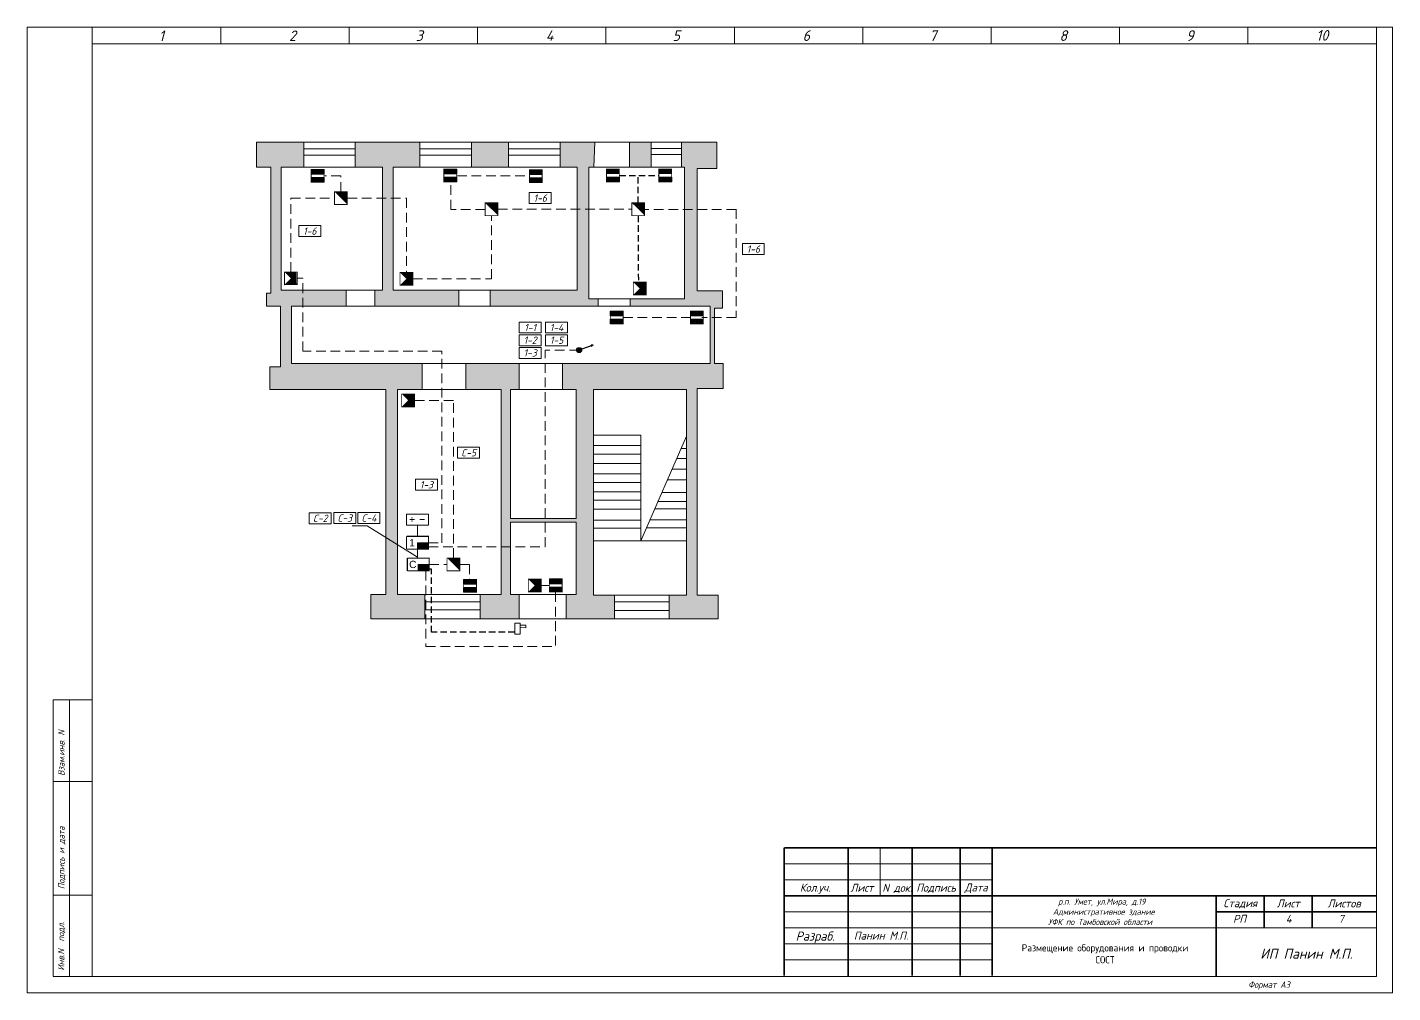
# Model space of a CAD drawing. Header units: inches. Extents: x 859 to 2125, y 393 to 1751.
# Drawn here: x 1650.3 to 1784.7, y 1281.9 to 1376.9 of the extents above; entities that cross this region are included whole.
import ezdxf

# ---------------------------------------------------------------- set-up
doc = ezdxf.new("R2010")
doc.units = ezdxf.units.IN
doc.header["$MEASUREMENT"] = 0
for name, pattern in [('Caddy_Solid', [0]), ('HIDDEN2', [4.7625, 3.175, -1.5875]), ('НЕВИДИМАЯ', [9.525, 6.35, -3.175])]:
    doc.linetypes.add(name, pattern=pattern)
doc.layers.get('0').transparency = 0.7
for name, color, linetype in [('BLK_12_THHN', 9, 'Continuous'), ('DESC', 7, 'Continuous'), ('LINK', 9, 'Continuous')]:
    doc.layers.add(name, color=color, linetype=linetype)
doc.styles.get("Standard").update_dxf_attribs({"font": 'GOST_Common Italic_0.ttf'})

# ---------------------------------------------------------------- blocks, each defined once
blk = doc.blocks.new('Объем')
at = {"const_width": 0.2}
blk.add_lwpolyline([(0, 0), (0, 3), (3, 3), (3, 0)], close=True, dxfattribs=at)
for points in [[(0.21, 2.94), (0.21, 0.09)], [(0.41, 2.94), (0.41, 0.09)], [(0.61, 2.94), (0.61, 0.09)], [(0.8, 2.94), (0.8, 0.09)], [(1.01, 2.94), (1.01, 0.09)], [(1.21, 2.94), (1.21, 0.09)], [(1.39, 1.52), (2.81, 2.97)], [(1.39, 2.94), (1.39, 0.09)], [(1.39, 1.48), (2.82, 0.03)], [(1.56, 2.93), (1.56, 1.76)], [(1.56, 0.09), (1.56, 1.25)], [(1.74, 0.06), (1.74, 1.05)], [(1.76, 2.94), (1.76, 1.94)], [(1.94, 2.95), (1.94, 2.15)], [(1.94, 0.06), (1.94, 0.87)], [(2.13, 2.93), (2.13, 2.33)], [(2.13, 0.05), (2.13, 0.66)], [(2.3, 2.93), (2.3, 2.52)], [(2.31, 0.06), (2.31, 0.48)], [(2.49, 2.94), (2.49, 2.7)], [(2.49, 0.07), (2.49, 0.29)]]:
    blk.add_lwpolyline(points, dxfattribs=at)
blk = doc.blocks.new('Звуковой')
blk.add_lwpolyline([(0.1, 2.9, 0, 4, 0), (1.5, 1.51, 4, 4, 0)], format="xyseb")
at = {"const_width": 0.2}
blk.add_lwpolyline([(0, 0), (0, 3), (3, 3), (3, 0)], close=True, dxfattribs=at)

msp = doc.modelspace()

# ---------------------------------------------------------------- hatches: boundary and pattern name
at = {"layer": 'BLK_12_THHN'}
h = msp.add_hatch(color=0, dxfattribs=at)
h.dxf.hatch_style = 1
h.paths.add_polyline_path([(1704.83, 1345.13, 1), (1704.33, 1345.13, 1)])
h = msp.add_hatch(color=0, dxfattribs=at)
h.dxf.hatch_style = 1
h.paths.add_polyline_path([(1705.97, 1345.6), (1705.8, 1345.54), (1705.83, 1345.46)])
h.paths.add_polyline_path([(1705.78, 1345.62), (1705.8, 1345.54), (1705.97, 1345.6)])
at = {"layer": 'DESC'}
h = msp.add_hatch(color=0, dxfattribs=at)
h.dxf.hatch_style = 1
h.paths.add_polyline_path([(1688.92, 1363.14), (1688.92, 1365.59), (1682.56, 1365.59), (1682.56, 1363.14), (1685.25, 1363.14), (1685.25, 1351.03), (1684.48, 1351.03), (1684.48, 1349.46), (1692.75, 1349.46), (1692.75, 1351.03), (1686.28, 1351.03), (1686.28, 1363.14)])
h.paths.add_polyline_path([(1675.25, 1363.14), (1677.49, 1363.14), (1677.49, 1365.59), (1672.83, 1365.59), (1672.83, 1363.14), (1674.26, 1363.14), (1674.26, 1350.72), (1673.81, 1350.72), (1673.81, 1349.46), (1675.21, 1349.46), (1675.21, 1343.47), (1674.13, 1343.47), (1674.13, 1341.23), (1685.57, 1341.23), (1685.57, 1321.05), (1684.09, 1321.05), (1684.09, 1318.67), (1689.39, 1318.67), (1689.39, 1321.05), (1686.72, 1321.05), (1686.72, 1341.23), (1689.14, 1341.23), (1689.14, 1343.82), (1676.28, 1343.82), (1676.28, 1349.46), (1681.65, 1349.46), (1681.65, 1351.03), (1675.25, 1351.03)])
h.paths.add_polyline_path([(1697.64, 1363.14), (1697.64, 1365.59), (1693.99, 1365.59), (1693.99, 1363.14)], flags=17)
h.paths.add_polyline_path([(1704.4, 1363.14), (1704.4, 1351.03), (1695.85, 1351.03), (1695.85, 1349.46), (1706.46, 1349.46), (1706.46, 1350.18), (1705.54, 1350.18), (1705.54, 1363.14), (1706.05, 1363.14), (1706.14, 1365.59), (1702.71, 1365.59), (1702.71, 1363.14)], flags=17)
h.paths.add_polyline_path([(1709.55, 1363.14), (1711.69, 1363.14), (1711.69, 1365.59), (1709.55, 1365.59)], flags=17)
h.paths.add_polyline_path([(1718.13, 1365.59), (1714.66, 1365.59), (1714.66, 1363.14), (1714.96, 1363.14), (1714.96, 1350.18), (1709.61, 1350.18), (1709.61, 1349.46), (1717.49, 1349.46), (1717.49, 1343.82), (1702.97, 1343.82), (1702.97, 1341.23), (1704.3, 1341.23), (1704.3, 1328.53), (1697.84, 1328.53), (1697.84, 1341.23), (1698.68, 1341.23), (1698.68, 1343.82), (1693.43, 1343.82), (1693.43, 1341.23), (1696.91, 1341.23), (1696.91, 1321.05), (1694.84, 1321.05), (1694.84, 1318.67), (1698.69, 1318.67), (1698.69, 1321.05), (1697.84, 1321.05), (1697.84, 1328.19), (1704.3, 1328.19), (1704.3, 1321.05), (1703.32, 1321.05), (1703.32, 1318.67), (1708.06, 1318.67), (1708.06, 1321.01), (1706, 1321.01), (1706, 1341.23), (1715.17, 1341.23), (1715.17, 1321.01), (1713.46, 1321.01), (1713.46, 1318.67), (1718.29, 1318.67), (1718.29, 1321.01), (1716.21, 1321.01), (1716.21, 1341.35), (1718.77, 1341.35), (1718.77, 1343.82), (1717.91, 1343.82), (1717.91, 1349.26), (1718.7, 1349.26), (1718.7, 1350.95), (1716.22, 1350.95), (1716.22, 1363), (1718.13, 1363)])
at = {"layer": 'DESC', "lineweight": 15}
h = msp.add_hatch(color=0, dxfattribs=at)
h.dxf.hatch_style = 1
h.paths.add_polyline_path([(1678.22, 1362.13), (1678.22, 1361.66), (1679.48, 1361.66), (1679.48, 1362.13)])
h.paths.add_polyline_path([(1679.48, 1362.45), (1679.48, 1362.92), (1678.22, 1362.92), (1678.22, 1362.45)])
h = msp.add_hatch(color=0, dxfattribs=at)
h.dxf.hatch_style = 1
h.paths.add_polyline_path([(1691.28, 1362.14), (1691.28, 1361.68), (1692.54, 1361.68), (1692.54, 1362.14)])
h.paths.add_polyline_path([(1692.54, 1362.47), (1692.54, 1362.94), (1691.28, 1362.94), (1691.28, 1362.47)])
h = msp.add_hatch(color=0, dxfattribs=at)
h.dxf.hatch_style = 1
h.paths.add_polyline_path([(1699.7, 1362.09), (1699.7, 1361.62), (1700.96, 1361.62), (1700.96, 1362.09)])
h.paths.add_polyline_path([(1700.96, 1362.41), (1700.96, 1362.88), (1699.7, 1362.88), (1699.7, 1362.41)])
h = msp.add_hatch(color=0, dxfattribs=at)
h.dxf.hatch_style = 1
h.paths.add_polyline_path([(1707.29, 1362.14), (1707.29, 1361.68), (1708.55, 1361.68), (1708.55, 1362.14)])
h.paths.add_polyline_path([(1708.55, 1362.47), (1708.55, 1362.94), (1707.29, 1362.94), (1707.29, 1362.47)])
h = msp.add_hatch(color=0, dxfattribs=at)
h.dxf.hatch_style = 1
h.paths.add_polyline_path([(1712.44, 1362.14), (1712.44, 1361.68), (1713.7, 1361.68), (1713.7, 1362.14)])
h.paths.add_polyline_path([(1713.7, 1362.47), (1713.7, 1362.94), (1712.44, 1362.94), (1712.44, 1362.47)])
h = msp.add_hatch(color=0, dxfattribs=at)
h.dxf.hatch_style = 1
h.paths.add_polyline_path([(1707.66, 1348.17), (1707.66, 1347.71), (1708.92, 1347.71), (1708.92, 1348.17)])
h.paths.add_polyline_path([(1708.92, 1348.5), (1708.92, 1348.97), (1707.66, 1348.97), (1707.66, 1348.5)])
h = msp.add_hatch(color=0, dxfattribs=at)
h.dxf.hatch_style = 1
h.paths.add_polyline_path([(1715.55, 1348.17), (1715.55, 1347.71), (1716.81, 1347.71), (1716.81, 1348.17)])
h.paths.add_polyline_path([(1716.81, 1348.5), (1716.81, 1348.97), (1715.55, 1348.97), (1715.55, 1348.5)])
at = {"layer": 'DESC'}
for points in [[(1688.69, 1326.16), (1688.69, 1325.53), (1689.77, 1325.53), (1689.77, 1326.16)], [(1688.76, 1324.02), (1688.76, 1323.39), (1689.84, 1323.39), (1689.84, 1324.02)]]:
    msp.add_hatch(color=0, dxfattribs=at).paths.add_polyline_path(points)
at = {"layer": 'DESC', "lineweight": 15}
h = msp.add_hatch(color=0, dxfattribs=at)
h.dxf.hatch_style = 1
h.paths.add_polyline_path([(1693.22, 1321.75), (1693.22, 1321.28), (1694.48, 1321.28), (1694.48, 1321.75)])
h.paths.add_polyline_path([(1694.48, 1322.08), (1694.48, 1322.54), (1693.22, 1322.54), (1693.22, 1322.08)])
h = msp.add_hatch(color=0, dxfattribs=at)
h.dxf.hatch_style = 1
h.paths.add_polyline_path([(1701.66, 1321.79), (1701.66, 1321.33), (1702.92, 1321.33), (1702.92, 1321.79)])
h.paths.add_polyline_path([(1702.92, 1322.12), (1702.92, 1322.59), (1701.66, 1322.59), (1701.66, 1322.12)])

# ---------------------------------------------------------------- linework, layer by layer
at = {"layer": 'BLK_12_THHN', "color": 0, "lineweight": 15}
for p, q in [((1672.83, 1365.59), (1718.13, 1365.59)), ((1672.83, 1363.14), (1672.83, 1365.59)), ((1677.49, 1365.59), (1677.49, 1363.14)), ((1682.56, 1365.59), (1682.56, 1363.14)), ((1688.92, 1365.59), (1688.92, 1363.14)), ((1693.99, 1365.59), (1693.99, 1363.14)), ((1697.64, 1365.59), (1697.64, 1363.14)), ((1702.71, 1365.59), (1702.71, 1363.14)), ((1706.14, 1365.59), (1706.05, 1363.14)), ((1709.55, 1365.59), (1709.55, 1363.14)), ((1711.69, 1365.59), (1711.69, 1363.14)), ((1714.66, 1365.59), (1714.66, 1363.14)), ((1718.13, 1365.59), (1718.13, 1363)), ((1677.49, 1364.94), (1682.56, 1364.94)), ((1677.49, 1364.3), (1682.56, 1364.3)), ((1688.92, 1364.94), (1693.99, 1364.94)), ((1688.92, 1364.3), (1693.99, 1364.3)), ((1697.64, 1364.94), (1702.71, 1364.94)), ((1697.64, 1364.3), (1702.71, 1364.3)), ((1711.69, 1364.98), (1714.66, 1364.98)), ((1711.69, 1364.37), (1714.66, 1364.37)), ((1674.26, 1363.14), (1672.83, 1363.14)), ((1674.26, 1350.72), (1674.26, 1363.14)), ((1675.25, 1363.14), (1685.25, 1363.14)), ((1675.25, 1351.03), (1675.25, 1363.14)), ((1685.25, 1363.14), (1685.25, 1351.03)), ((1686.28, 1363.14), (1704.4, 1363.14)), ((1686.28, 1351.03), (1686.28, 1363.14)), ((1704.4, 1363.14), (1704.4, 1351.03)), ((1705.54, 1363.14), (1714.96, 1363.14)), ((1705.54, 1350.18), (1705.54, 1363.14)), ((1714.96, 1363.14), (1714.96, 1350.18)), ((1718.13, 1363), (1716.22, 1363)), ((1716.22, 1363), (1716.22, 1350.95)), ((1685.25, 1351.03), (1675.25, 1351.03)), ((1681.65, 1351.03), (1681.65, 1349.46)), ((1684.48, 1351.03), (1684.48, 1349.46)), ((1704.4, 1351.03), (1686.28, 1351.03)), ((1692.75, 1351.03), (1692.75, 1349.46)), ((1695.85, 1351.03), (1695.85, 1349.46)), ((1716.22, 1350.95), (1718.7, 1350.95)), ((1718.7, 1350.95), (1718.7, 1349.26)), ((1673.81, 1349.46), (1673.81, 1350.72)), ((1673.81, 1350.72), (1674.26, 1350.72)), ((1675.21, 1349.46), (1673.81, 1349.46)), ((1675.21, 1343.47), (1675.21, 1349.46)), ((1676.28, 1349.46), (1717.49, 1349.46)), ((1676.28, 1343.82), (1676.28, 1349.46)), ((1714.96, 1350.18), (1705.54, 1350.18)), ((1717.49, 1349.46), (1717.49, 1343.82)), ((1718.7, 1349.26), (1717.91, 1349.26)), ((1717.91, 1349.26), (1717.91, 1343.82)), ((1674.13, 1341.23), (1674.13, 1343.47)), ((1674.13, 1343.47), (1675.21, 1343.47)), ((1717.49, 1343.82), (1676.28, 1343.82)), ((1689.14, 1343.82), (1689.14, 1341.23)), ((1693.43, 1343.82), (1693.43, 1341.23)), ((1698.68, 1343.82), (1698.68, 1341.23)), ((1702.97, 1343.82), (1702.97, 1341.23)), ((1717.91, 1343.82), (1718.77, 1343.82)), ((1718.77, 1343.82), (1718.77, 1341.35)), ((1718.77, 1341.35), (1716.21, 1341.35)), ((1716.21, 1341.35), (1716.21, 1321.01)), ((1685.57, 1341.23), (1674.13, 1341.23)), ((1685.57, 1321.05), (1685.57, 1341.23)), ((1686.72, 1341.23), (1696.91, 1341.23)), ((1686.72, 1321.05), (1686.72, 1341.23)), ((1696.91, 1341.23), (1696.91, 1321.05)), ((1697.84, 1341.23), (1697.84, 1328.53)), ((1704.3, 1341.23), (1697.84, 1341.23)), ((1704.3, 1328.53), (1704.3, 1341.23)), ((1706, 1341.23), (1715.17, 1341.23)), ((1706, 1321.01), (1706, 1341.23)), ((1715.17, 1341.23), (1715.17, 1321.01)), ((1706, 1336.75), (1710.67, 1336.75)), ((1710.67, 1336.75), (1710.67, 1326.35)), ((1710.67, 1326.35), (1715.17, 1336.66)), ((1706, 1335.74), (1710.67, 1335.74)), ((1706, 1334.87), (1710.67, 1334.87)), ((1714.64, 1335.43), (1715.17, 1335.43)), ((1706, 1333.96), (1710.67, 1333.96)), ((1713.76, 1333.41), (1715.17, 1333.41)), ((1714.2, 1334.44), (1715.17, 1334.44)), ((1706, 1332.95), (1710.67, 1332.95)), ((1706, 1332.08), (1710.67, 1332.08)), ((1713.3, 1332.36), (1715.17, 1332.36)), ((1706, 1331.16), (1710.67, 1331.16)), ((1712.75, 1331.11), (1715.17, 1331.12)), ((1706, 1330.34), (1710.67, 1330.34)), ((1706, 1329.47), (1710.67, 1329.47)), ((1712.04, 1329.49), (1715.17, 1329.49)), ((1712.35, 1330.21), (1715.17, 1330.21)), ((1697.84, 1328.53), (1704.3, 1328.53)), ((1697.84, 1328.19), (1704.3, 1328.19)), ((1697.84, 1321.05), (1697.84, 1328.19)), ((1704.3, 1328.19), (1704.3, 1321.05)), ((1706, 1328.37), (1710.67, 1328.37)), ((1711.57, 1328.42), (1715.17, 1328.42)), ((1706, 1327.59), (1710.67, 1327.59)), ((1711.23, 1327.63), (1715.17, 1327.63)), ((1706, 1326.35), (1715.17, 1326.35)), ((1684.09, 1318.67), (1684.09, 1321.05)), ((1684.09, 1321.05), (1685.57, 1321.05)), ((1696.91, 1321.05), (1686.72, 1321.05)), ((1689.39, 1321.05), (1689.39, 1318.67)), ((1689.39, 1320.35), (1694.84, 1320.35)), ((1694.84, 1321.05), (1694.84, 1318.67)), ((1704.3, 1321.05), (1697.84, 1321.05)), ((1698.69, 1321.05), (1698.69, 1318.67)), ((1703.32, 1321.05), (1703.32, 1318.67)), ((1715.17, 1321.01), (1706, 1321.01)), ((1708.06, 1321.01), (1708.06, 1318.67)), ((1708.06, 1320.35), (1713.46, 1320.35)), ((1713.46, 1321.01), (1713.46, 1318.67)), ((1716.21, 1321.01), (1718.29, 1321.01)), ((1718.29, 1321.01), (1718.29, 1318.67)), ((1718.29, 1318.67), (1684.09, 1318.67)), ((1689.39, 1319.57), (1694.84, 1319.57)), ((1708.06, 1319.48), (1713.46, 1319.48))]:
    msp.add_line(p, q, dxfattribs=at)
at = {"layer": 'BLK_12_THHN', "color": 0}
for p, q in [((1705.97, 1345.6), (1704.86, 1345.22)), ((1705.97, 1345.6), (1705.78, 1345.62)), ((1705.83, 1345.46), (1705.78, 1345.62))]:
    msp.add_line(p, q, dxfattribs=at)
at = {"layer": 'BLK_12_THHN', "color": 0, "linetype": 'HIDDEN2', "ltscale": 0.2}
for p, q in [((1690.06, 1323.57), (1689.84, 1323.57)), ((1690.06, 1317.34), (1690.06, 1323.57)), ((1698.25, 1317.34), (1690.06, 1317.34))]:
    msp.add_line(p, q, dxfattribs=at)
at = {"layer": 'BLK_12_THHN', "color": 0}
msp.add_circle((1704.58, 1345.13), 0.249, dxfattribs=at)
at = {"layer": 'DESC', "linetype": 'Caddy_Solid', "lineweight": 15}
for p, q in [((1656.67, 1375.3), (1656.67, 1376.9)), ((1669.31, 1375.3), (1669.31, 1376.9)), ((1681.95, 1375.3), (1681.95, 1376.9)), ((1694.59, 1375.3), (1694.59, 1376.9)), ((1707.23, 1375.3), (1707.23, 1376.9)), ((1719.87, 1375.3), (1719.87, 1376.9)), ((1732.51, 1375.3), (1732.51, 1376.9)), ((1745.15, 1375.3), (1745.15, 1376.9)), ((1757.79, 1375.3), (1757.79, 1376.9)), ((1770.43, 1375.3), (1770.43, 1376.9)), ((1783.07, 1375.3), (1783.07, 1376.9)), ((1656.67, 1375.28), (1783.07, 1375.28)), ((1656.67, 1375.28), (1656.67, 1283.46)), ((1783.07, 1375.28), (1783.07, 1283.46)), ((1652.83, 1283.48), (1652.83, 1310.68)), ((1652.83, 1310.68), (1656.67, 1310.68)), ((1654.43, 1310.68), (1654.43, 1283.48)), ((1652.83, 1302.66), (1656.67, 1302.66)), ((1652.83, 1291.48), (1656.67, 1291.48)), ((1783.07, 1283.46), (1652.83, 1283.46))]:
    msp.add_line(p, q, dxfattribs=at)
at = {"layer": 'DESC', "color": 0, "linetype": 'HIDDEN2', "lineweight": 15, "ltscale": 0.3}
for p, q in [((1681.15, 1362.27), (1679.46, 1362.27)), ((1681.15, 1360.71), (1681.15, 1362.27)), ((1691.95, 1358.98), (1691.95, 1361.64)), ((1692.58, 1362.27), (1699.62, 1362.27)), ((1676.22, 1360.08), (1680.52, 1360.1)), ((1676.22, 1352.82), (1676.22, 1360.08)), ((1681.78, 1360.08), (1687.59, 1360.08)), ((1687.59, 1360.08), (1687.59, 1352.77)), ((1695.34, 1358.98), (1691.95, 1358.98)), ((1696.6, 1358.99), (1709.78, 1358.99)), ((1720.04, 1358.98), (1711.04, 1358.98)), ((1720.04, 1358.99), (1720.04, 1348.35)), ((1695.97, 1352.14), (1695.97, 1358.36)), ((1677.39, 1352.19), (1676.85, 1352.19)), ((1677.38, 1345.03), (1677.39, 1352.19)), ((1688.22, 1352.14), (1695.97, 1352.14)), ((1715.59, 1348.35), (1708.91, 1348.35)), ((1720.04, 1348.35), (1716.68, 1348.34)), ((1691.08, 1345.01), (1677.39, 1345.03)), ((1691.08, 1326.16), (1691.08, 1345.01)), ((1701.25, 1325.75), (1701.25, 1345.13)), ((1704.58, 1345.13), (1701.25, 1345.13)), ((1692.22, 1340.17), (1688.39, 1340.17)), ((1692.22, 1324.66), (1692.22, 1340.17)), ((1689.77, 1326.16), (1691.08, 1326.16)), ((1689.77, 1325.75), (1701.25, 1325.75)), ((1689.84, 1324.02), (1691.59, 1324.03)), ((1693.8, 1324.03), (1692.85, 1324.03)), ((1693.8, 1324.03), (1693.8, 1322.58)), ((1689.51, 1323.39), (1689.51, 1315.96)), ((1701.66, 1321.95), (1700.85, 1321.95)), ((1702.25, 1321.28), (1702.25, 1315.96)), ((1689.51, 1315.96), (1702.25, 1315.96))]:
    msp.add_line(p, q, dxfattribs=at)
at = {"layer": 'DESC', "color": 0, "lineweight": 15}
for p, q in [((1706.46, 1350.18), (1706.46, 1349.46)), ((1709.61, 1350.18), (1709.61, 1349.46)), ((1688.69, 1327.89), (1688.69, 1326.79)), ((1683.74, 1327.81), (1682.26, 1327.81)), ((1688.69, 1324.74), (1683.74, 1327.81)), ((1688.69, 1325.53), (1688.69, 1324.65)), ((1734.23, 1296.13), (1734.23, 1291.4)), ((1724.78, 1294.55), (1745.25, 1294.55)), ((1724.78, 1292.98), (1745.25, 1292.98)), ((1724.78, 1289.83), (1745.25, 1289.83)), ((1724.78, 1288.25), (1745.25, 1288.25)), ((1745.25, 1288.25), (1783.05, 1288.25)), ((1724.78, 1286.68), (1745.25, 1286.68)), ((1724.78, 1285.1), (1745.25, 1285.1))]:
    msp.add_line(p, q, dxfattribs=at)
at = {"layer": 'DESC', "lineweight": 15}
msp.add_lwpolyline([(1650.27, 1281.86), (1784.67, 1281.86), (1784.67, 1376.9), (1650.27, 1376.9)], close=True, dxfattribs=at)
at = {"layer": 'DESC', "color": 0, "lineweight": 15}
for points, const_width in [([(1678.22, 1362.92), (1679.48, 1362.92), (1679.48, 1361.66), (1678.22, 1361.66), (1678.22, 1362.92)], 0.084), ([(1691.28, 1362.94), (1692.54, 1362.94), (1692.54, 1361.68), (1691.28, 1361.68), (1691.28, 1362.94)], 0.084), ([(1699.7, 1362.88), (1700.96, 1362.88), (1700.96, 1361.62), (1699.7, 1361.62), (1699.7, 1362.88)], 0.084), ([(1707.29, 1362.94), (1708.55, 1362.94), (1708.55, 1361.68), (1707.29, 1361.68), (1707.29, 1362.94)], 0.084), ([(1712.44, 1362.94), (1713.7, 1362.94), (1713.7, 1361.68), (1712.44, 1361.68), (1712.44, 1362.94)], 0.084), ([(1707.66, 1348.97), (1708.92, 1348.97), (1708.92, 1347.71), (1707.66, 1347.71), (1707.66, 1348.97)], 0.084), ([(1715.55, 1348.97), (1716.81, 1348.97), (1716.81, 1347.71), (1715.55, 1347.71), (1715.55, 1348.97)], 0.084), ([(1687.61, 1326.79), (1687.61, 1325.53)], 0.108), ([(1687.61, 1326.79), (1689.77, 1326.79), (1689.77, 1325.53), (1687.61, 1325.53)], 0.108), ([(1687.68, 1324.65), (1687.68, 1323.39)], 0.108), ([(1687.68, 1324.65), (1689.84, 1324.65), (1689.84, 1323.39), (1687.68, 1323.39)], 0.108), ([(1693.22, 1322.54), (1694.48, 1322.54), (1694.48, 1321.28), (1693.22, 1321.28), (1693.22, 1322.54)], 0.084), ([(1701.66, 1322.59), (1702.92, 1322.59), (1702.92, 1321.33), (1701.66, 1321.33), (1701.66, 1322.59)], 0.084), ([(1724.78, 1296.13), (1783.05, 1296.13)], 0.158), ([(1724.78, 1296.13), (1724.78, 1283.53)], 0.158), ([(1731.08, 1296.13), (1731.08, 1283.46)], 0.158), ([(1737.38, 1296.13), (1737.38, 1283.53)], 0.158), ([(1742.1, 1296.13), (1742.1, 1283.53)], 0.158), ([(1745.25, 1296.13), (1745.25, 1283.53)], 0.158), ([(1724.78, 1291.4), (1783.05, 1291.4)], 0.158), ([(1767.3, 1283.46), (1767.3, 1291.4)], 0.158), ([(1772.03, 1288.25), (1772.03, 1291.4)], 0.158), ([(1776.75, 1288.25), (1776.75, 1291.4)], 0.158), ([(1767.3, 1289.83), (1783.05, 1289.83)], 0.158)]:
    msp.add_lwpolyline(points, dxfattribs=dict(at, const_width=const_width))
for points in [[(1678.22, 1362.92), (1679.48, 1362.92), (1679.48, 1362.45), (1678.22, 1362.45)], [(1691.28, 1362.94), (1692.54, 1362.94), (1692.54, 1362.47), (1691.28, 1362.47)], [(1699.7, 1362.88), (1700.96, 1362.88), (1700.96, 1362.41), (1699.7, 1362.41)], [(1679.48, 1361.66), (1678.22, 1361.66), (1678.22, 1362.13), (1679.48, 1362.13)], [(1692.54, 1361.68), (1691.28, 1361.68), (1691.28, 1362.14), (1692.54, 1362.14)], [(1700.96, 1361.62), (1699.7, 1361.62), (1699.7, 1362.09), (1700.96, 1362.09)], [(1708.55, 1361.68), (1707.29, 1361.68), (1707.29, 1362.14), (1708.55, 1362.14)], [(1713.7, 1361.68), (1712.44, 1361.68), (1712.44, 1362.14), (1713.7, 1362.14)], [(1707.66, 1348.97), (1708.92, 1348.97), (1708.92, 1348.5), (1707.66, 1348.5)], [(1708.92, 1347.71), (1707.66, 1347.71), (1707.66, 1348.17), (1708.92, 1348.17)], [(1715.55, 1348.97), (1716.81, 1348.97), (1716.81, 1348.5), (1715.55, 1348.5)], [(1716.81, 1347.71), (1715.55, 1347.71), (1715.55, 1348.17), (1716.81, 1348.17)], [(1687.61, 1327.89), (1689.77, 1327.89), (1689.77, 1328.97), (1687.61, 1328.97)], [(1693.22, 1322.54), (1694.48, 1322.54), (1694.48, 1322.08), (1693.22, 1322.08)], [(1701.66, 1322.59), (1702.92, 1322.59), (1702.92, 1322.12), (1701.66, 1322.12)], [(1694.48, 1321.28), (1693.22, 1321.28), (1693.22, 1321.75), (1694.48, 1321.75)], [(1702.92, 1321.33), (1701.66, 1321.33), (1701.66, 1321.79), (1702.92, 1321.79)]]:
    msp.add_lwpolyline(points, close=True, dxfattribs=at)
for points in [[(1699.68, 1360.63), (1701.84, 1360.63), (1701.84, 1359.55), (1699.68, 1359.55), (1699.68, 1360.63)], [(1677, 1357.38), (1679.16, 1357.38), (1679.16, 1356.3), (1677, 1356.3), (1677, 1357.38)], [(1720.66, 1355.61), (1722.82, 1355.61), (1722.82, 1354.53), (1720.66, 1354.53), (1720.66, 1355.61)], [(1698.69, 1347.89), (1700.85, 1347.89), (1700.85, 1346.81), (1698.69, 1346.81), (1698.69, 1347.89)], [(1701.29, 1347.89), (1703.45, 1347.89), (1703.45, 1346.81), (1701.29, 1346.81), (1701.29, 1347.89)], [(1698.69, 1346.64), (1700.85, 1346.64), (1700.85, 1345.56), (1698.69, 1345.56), (1698.69, 1346.64)], [(1698.69, 1345.39), (1700.85, 1345.39), (1700.85, 1344.31), (1698.69, 1344.31), (1698.69, 1345.39)], [(1701.29, 1346.64), (1703.45, 1346.64), (1703.45, 1345.56), (1701.29, 1345.56), (1701.29, 1346.64)], [(1692.63, 1335.56), (1694.79, 1335.56), (1694.79, 1334.48), (1692.63, 1334.48), (1692.63, 1335.56)], [(1688.48, 1332.41), (1690.64, 1332.41), (1690.64, 1331.33), (1688.48, 1331.33), (1688.48, 1332.41)], [(1678.02, 1329.1), (1680.18, 1329.1), (1680.18, 1328.02), (1678.02, 1328.02), (1678.02, 1329.1)], [(1680.44, 1329.13), (1682.6, 1329.13), (1682.6, 1328.05), (1680.44, 1328.05), (1680.44, 1329.13)], [(1682.82, 1329.13), (1684.98, 1329.13), (1684.98, 1328.05), (1682.82, 1328.05), (1682.82, 1329.13)], [(1689.77, 1326.16), (1688.69, 1326.16)], [(1688.69, 1326.16), (1688.69, 1325.53)], [(1688.69, 1325.53), (1688.69, 1325.53)], [(1689.84, 1324.02), (1688.76, 1324.02)], [(1688.76, 1324.02), (1688.76, 1323.39)], [(1688.76, 1323.39), (1688.76, 1323.39)], [(1698.25, 1318.25), (1698.25, 1317.17), (1698.79, 1317.17), (1698.79, 1318.25), (1698.25, 1318.25)], [(1698.79, 1318.04), (1699.33, 1318.04)], [(1698.79, 1318.04), (1698.79, 1317.86), (1699.33, 1317.77)], [(1699.33, 1318.04), (1699.33, 1317.77)]]:
    msp.add_lwpolyline(points, dxfattribs=at)
at = {"layer": 'DESC', "color": 0, "linetype": 'НЕВИДИМАЯ', "lineweight": 15, "const_width": 0.072}
for points in [[(1687.91, 1328.45), (1688.4, 1328.45)], [(1688.15, 1328.7), (1688.15, 1328.21)], [(1688.89, 1328.45), (1689.38, 1328.45)]]:
    msp.add_lwpolyline(points, dxfattribs=at)
at = {"layer": 'LINK', "color": 0, "linetype": 'HIDDEN2', "ltscale": 0.2}
for p, q in [((1708.55, 1362.31), (1712.44, 1362.31)), ((1710.41, 1359.62), (1710.41, 1362.31)), ((1710.41, 1358.36), (1710.42, 1351.82))]:
    msp.add_line(p, q, dxfattribs=at)

# ---------------------------------------------------------------- block references
at = {"layer": 'DESC', "color": 0}
for name, p, xscale, yscale, zscale, rotation in [('Звуковой', (1680.52, 1360.71), 0.4199975999999516, 0.4199975999999516, 0.4199975999999516, 270), ('Звуковой', (1695.34, 1359.62), 0.4199975999999516, 0.4199975999999516, 0.4199975999999516, 270), ('Звуковой', (1709.78, 1359.62), 0.4199975999999516, 0.4199975999999516, 0.4199975999999516, 270), ('Объем', (1676.85, 1351.56), -0.4199760000000506, 0.4199760000000061, 0.4199760000000001, 0.05815664228504325), ('Объем', (1688.22, 1351.51), -0.4199760000000506, 0.4199760000000061, 0.4199760000000001, 0.05815664228504325), ('Объем', (1711.19, 1350.56), -0.4199760000000504, 0.4199760000000061, 0.4199760000000001, 0.05815664228504325), ('Объем', (1688.39, 1339.54), -0.4199760000000506, 0.4199760000000061, 0.4199760000000001, 0.05815664228504325), ('Звуковой', (1691.59, 1324.66), 0.4199975999999516, 0.4199975999999516, 0.4199975999999516, 270), ('Объем', (1700.85, 1321.32), -0.4199760000000505, 0.4199760000000061, 0.4199760000000001, 0.05815664228504325)]:
    msp.add_blockref(name, p, dxfattribs=dict(at, xscale=xscale, yscale=yscale, zscale=zscale, rotation=rotation))

# ---------------------------------------------------------------- texts
at = {"layer": 'DESC', "lineweight": 13}
for s, height, p in [('1', 1.05, (1663.23, 1375.54)), ('2', 1.05, (1676.03, 1375.54)), ('3', 1.05, (1688.51, 1375.56)), ('4', 1.05, (1701.31, 1375.56)), ('5', 1.05, (1713.79, 1375.56)), ('6', 1.05, (1726.59, 1375.56)), ('7', 1.05, (1739.07, 1375.56)), ('8', 1.05, (1751.87, 1375.56)), ('9', 1.05, (1764.35, 1375.56)), ('10', 1.048, (1777.15, 1375.59)), ('Формат А3', 0.629, (1770.45, 1282.34))]:
    msp.add_text(s, height=height, dxfattribs=at).set_placement(p)
for s, p in [('Взам.инв. N', (1653.94, 1303.21)), ('Подпись и дата', (1653.94, 1292.06)), ('Инв.N  подл.', (1653.91, 1284.04))]:
    msp.add_text(s, height=0.6288, rotation=90, dxfattribs=at).set_placement(p)
at = {"layer": 'DESC', "color": 0, "lineweight": 15}
for s, p in [('Кол.уч.', (1726.32, 1291.81)), ('Лист', (1731.3, 1291.8)), ('N док.', (1734.44, 1291.79)), ('РП', (1768.96, 1288.74)), ('4', (1774.15, 1288.74)), ('7', (1779.33, 1288.74))]:
    msp.add_text(s, height=0.787, dxfattribs=at).set_placement(p)
at = {"layer": 'DESC', "color": 0, "char_height": 0.72, "attachment_point": 5}
for s, insert, width in [('1-6', (1700.76, 1360.09), 2.16), ('1-6', (1678.08, 1356.84), 2.16), ('1-6', (1721.74, 1355.07), 2.16), ('1-1', (1699.77, 1347.35), 2.16), ('1-4', (1702.37, 1347.35), 2.16), ('1-2', (1699.77, 1346.1), 2.16), ('1-5', (1702.37, 1346.1), 2.16), ('1-3', (1699.77, 1344.85), 2.16), ('C-5', (1693.71, 1335.02), 2.16), ('1-3', (1689.56, 1331.87), 2.16), ('C-2', (1679.1, 1328.56), 2.16), ('C-3', (1681.52, 1328.59), 2.16), ('C-4', (1683.9, 1328.59), 2.16), ('{\\fArial|b0|i0|c204|p34;1}', (1688.15, 1326.16), 1.08), ('{\\fArial|b0|i0|c204|p34;C}', (1688.22, 1324.02), 1.08)]:
    msp.add_mtext(s, dxfattribs=dict(at, insert=insert, width=width))
at = {"layer": 'DESC', "color": 0, "lineweight": 15, "attachment_point": 5}
for s, insert, char_height, width in [('Подпись', (1739.73, 1292.14), 0.787, 4.725), ('Дата', (1743.67, 1292.14), 0.787, 3.15), ('Стадия', (1769.67, 1290.61), 0.787, 4.725), ('Лист', (1774.39, 1290.65), 0.787, 5.67), ('Листов', (1779.89, 1290.65), 0.787, 5.3325), ('Разраб.', (1727.83, 1287.31), 0.9, 7.0924), ('{\\fGOST Common|b0|i0|c204|p34;Размещение оборудования и проводки\\PСОСТ}', (1756.36, 1285.69), 0.7, 25.2)]:
    msp.add_mtext(s, dxfattribs=dict(at, insert=insert, char_height=char_height, width=width))
at = {"layer": 'DESC', "color": 0, "lineweight": 15, "attachment_point": 1}
for s, width, heights, insert, char_height in [('\\pi25.26071;р.п. Умет, ул.Мира, д.19\\P\\pi24.36617; Административное здание \\P\\pi24.27003;УФК по Тамбовской области', 59.1919, [0], (1726.48, 1291.13), 0.6), ('\\pi4.80835;ИП Панин М.П.', 17.9743, [1.74], (1766.83, 1286.2), 1)]:
    msp.add_mtext_dynamic_manual_height_columns(s, width=width, gutter_width=1, heights=heights, dxfattribs=dict(at, insert=insert, char_height=char_height))
at = {"layer": 'DESC', "lineweight": 15, "insert": (1734.31, 1287.48), "char_height": 0.787, "width": 6.3, "attachment_point": 5}
msp.add_mtext('Панин М.П.', dxfattribs=at)

doc.saveas('drawing.dxf')
